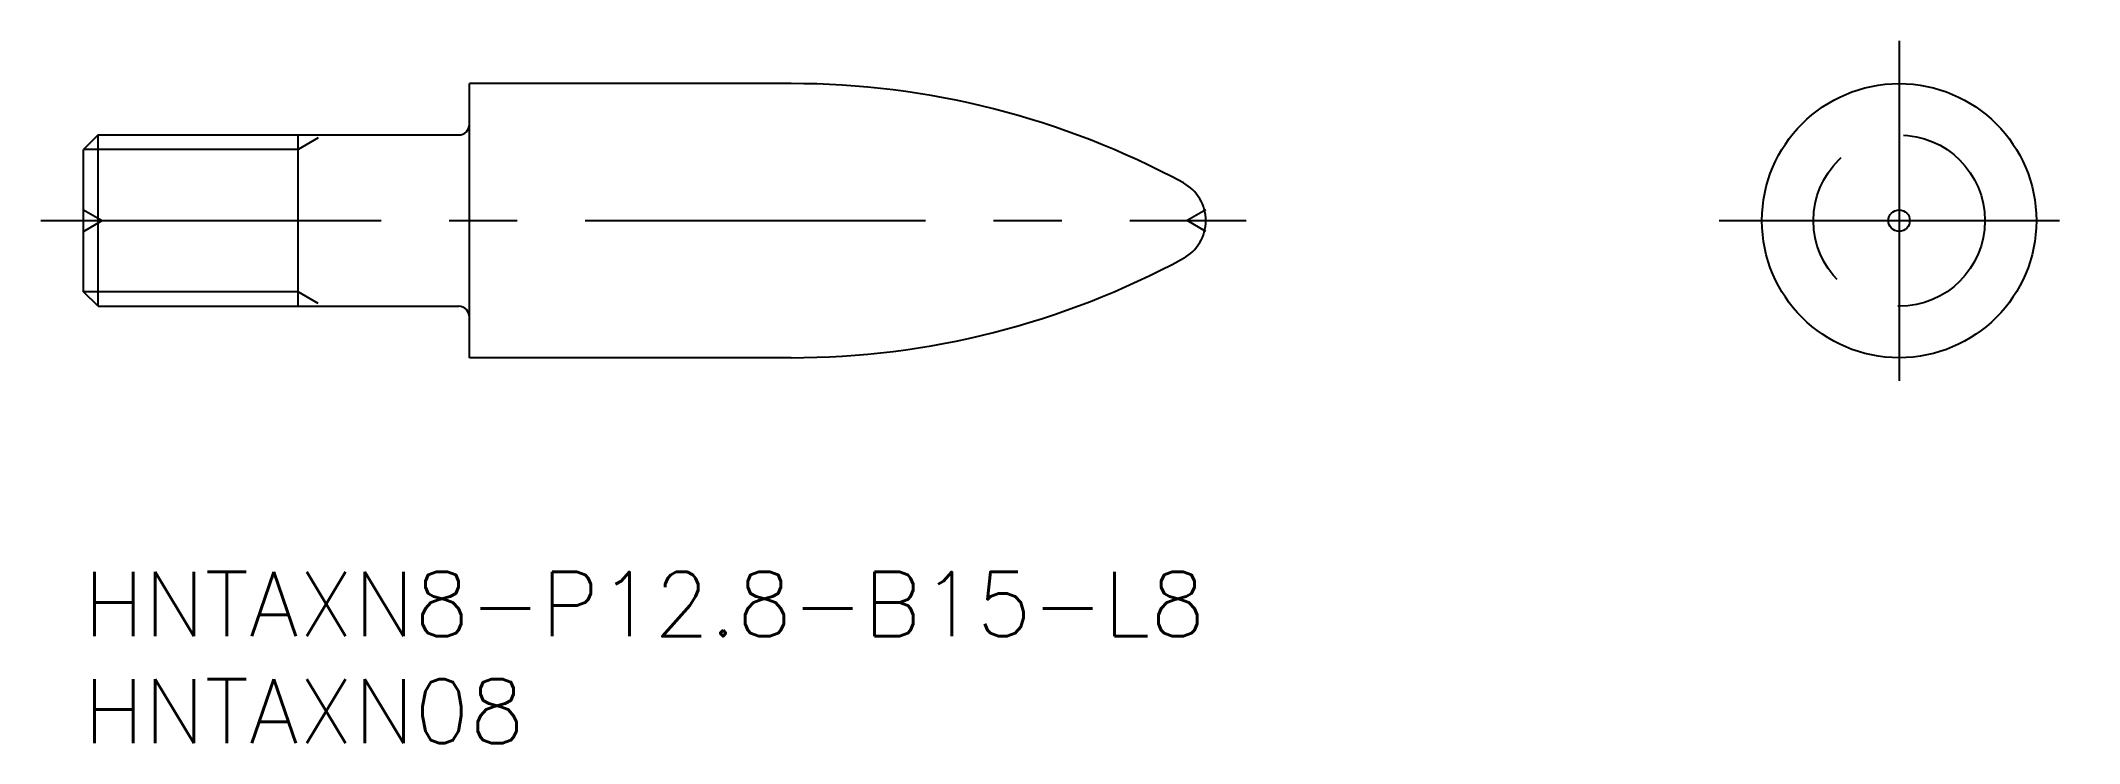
# Model space of a CAD drawing. Extents: x -2 to 93.1, y -8 to 24.8.
import ezdxf

# ---------------------------------------------------------------- set-up
doc = ezdxf.new("R2010")
doc.units = 0
doc.header["$LTSCALE"] = 0.5
doc.linetypes.add('CENTER', pattern=[50.8, 31.75, -6.35, 6.35, -6.35])
doc.linetypes.add('DASHED', pattern=[19.05, 12.7, -6.35])
for name, color, linetype in [('MSM_CENTER', 1, 'CENTER'), ('MSM_CONTINUOUS', 7, 'CONTINUOUS'), ('MSM_DASHED', 4, 'DASHED'), ('MSM_NARROW', 5, 'CONTINUOUS'), ('MSM_PART_NUMBER', 7, 'CONTINUOUS')]:
    doc.layers.add(name, color=color, linetype=linetype)
doc.styles.get("Standard").update_dxf_attribs({"font": 'txt.shx', "height": 3, "bigfont": 'bigfont.shx'})

# ---------------------------------------------------------------- blocks, each defined once
blk = doc.blocks.new('*U2')
at = {"layer": 'MSM_PART_NUMBER'}
blk.add_text('HNTAXN8-P12.8-B15-L8', height=3, dxfattribs=at).set_placement((0, -3))
blk = doc.blocks.new('*U3')
at = {"layer": 'MSM_PART_NUMBER'}
blk.add_text('HNTAXN08', height=3, dxfattribs=at).set_placement((0, -8))

msp = doc.modelspace()

# ---------------------------------------------------------------- linework, layer by layer
at = {"layer": 'MSM_CENTER'}
for p, q in [((84.694, 24.8), (84.694, 8)), ((-2, 16.4), (54.226, 16.4)), ((76.294, 16.4), (93.094, 16.4))]:
    msp.add_line(p, q, dxfattribs=at)
at = {"layer": 'MSM_CONTINUOUS'}
for p, q in [((18, 10), (18, 22.8)), ((33, 22.8), (18, 22.8)), ((0.676, 20.4), (0, 19.723)), ((0.676, 12.4), (0.676, 20.4)), ((0.676, 20.4), (17.5, 20.4)), ((10, 12.4), (10, 20.4)), ((0, 13.077), (0, 19.723)), ((0.676, 12.4), (0, 13.077)), ((0.676, 12.4), (17.5, 12.4)), ((33, 10), (18, 10))]:
    msp.add_line(p, q, dxfattribs=at)
for radius in [6.4, 0.5]:
    msp.add_circle((84.694, 16.4), radius, dxfattribs=at)
for centre, radius, start, end in [((33, -15.6), 38.4, 61.5365, 90), ((17.5, 20.9), 0.5, 270, 0), ((50.348, 16.4), 2, 298.4635, 61.5365), ((33, 48.4), 38.4, 270, 298.4635), ((17.5, 11.9), 0.5, 0, 90)]:
    msp.add_arc(centre, radius, start, end, dxfattribs=at)
at = {"layer": 'MSM_DASHED'}
for p, q in [((0, 16.9), (0.866, 16.4)), ((0, 15.9), (0.866, 16.4)), ((52.348, 16.9), (51.482, 16.4)), ((52.348, 15.9), (51.482, 16.4))]:
    msp.add_line(p, q, dxfattribs=at)
msp.add_circle((84.694, 16.4), 4, dxfattribs=at)
at = {"layer": 'MSM_NARROW'}
for p, q in [((10.938, 20.265), (10, 19.723)), ((10, 19.723), (0, 19.723)), ((10, 13.077), (0, 13.077)), ((10.938, 12.535), (10, 13.077))]:
    msp.add_line(p, q, dxfattribs=at)

# ---------------------------------------------------------------- block references
at = {"layer": 'MSM_CONTINUOUS'}
for name in ['*U2', '*U3']:
    msp.add_blockref(name, (0, 0), dxfattribs=at)

doc.saveas('drawing.dxf')
